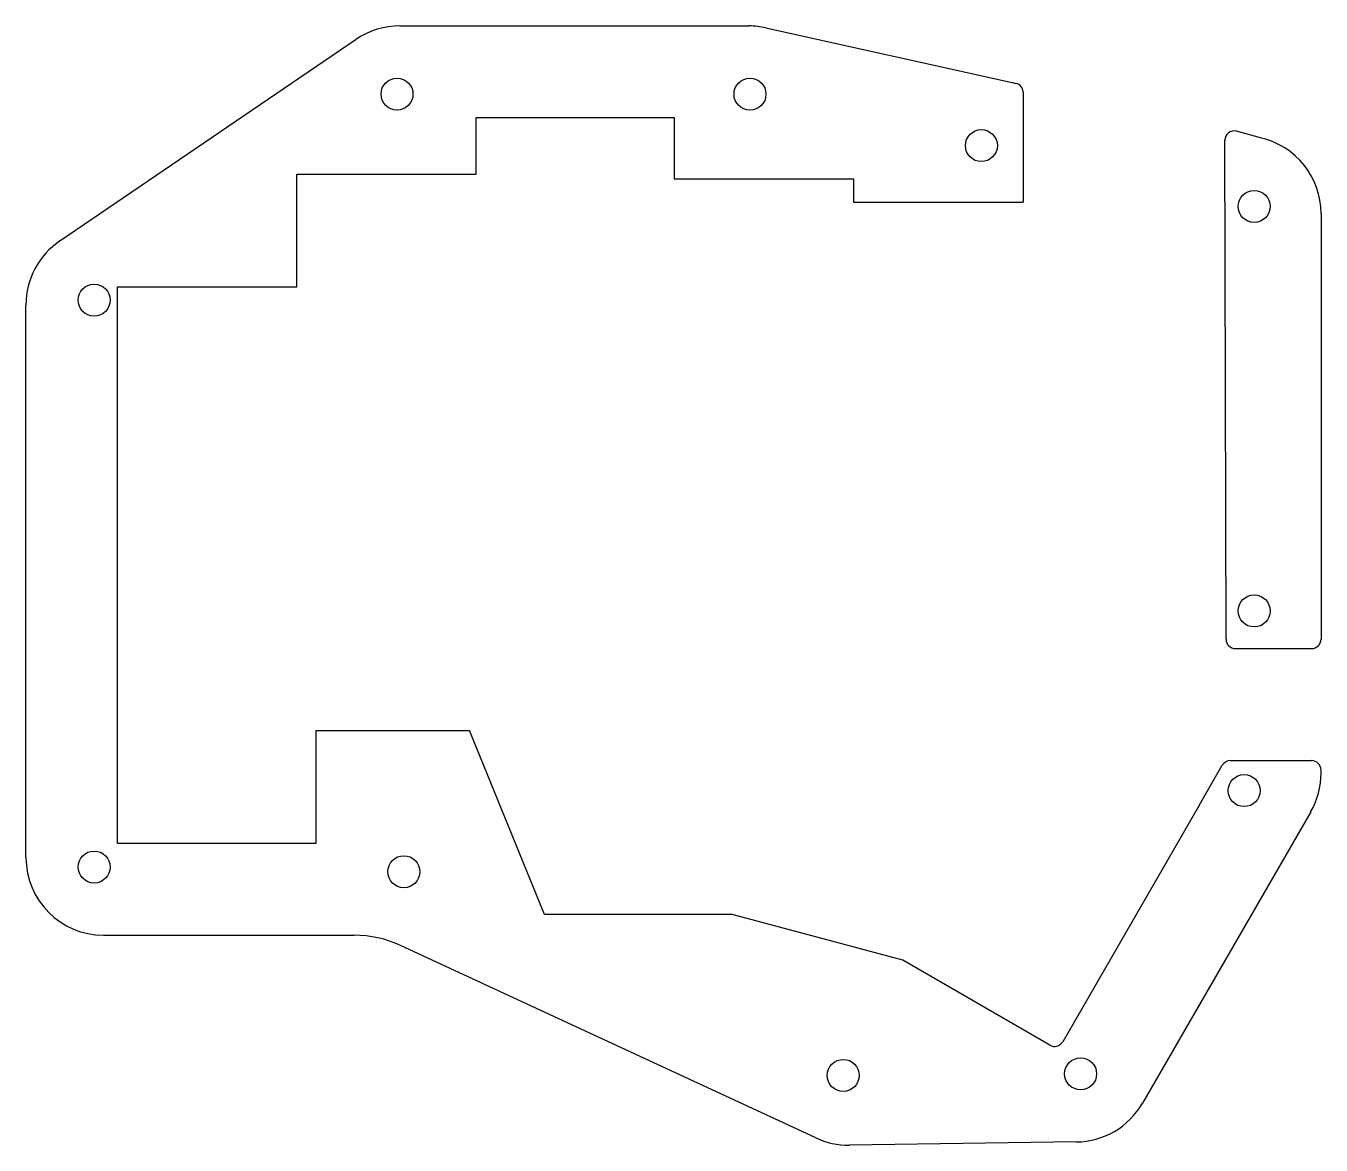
# Model space of a CAD drawing. Header units: millimetres. Extents: x -58 to 79, y -80 to 39.
import ezdxf

# ---------------------------------------------------------------- set-up
doc = ezdxf.new("R2010")
doc.units = ezdxf.units.MM
doc.layers.get('0').update_dxf_attribs({"linetype": 'CONTINUOUS'})

msp = doc.modelspace()

# ---------------------------------------------------------------- linework, layer by layer
for p, q in [((-18.62, 39.33), (18.48, 39.32)), ((20.28, 39.13), (46.46, 33.3)), ((-54.76, 16.47), (-23.26, 37.9)), ((46.46, 33.3), (46.84, 33.21)), ((47.63, 32.24), (47.63, 20.58)), ((-10.53, 23.58), (-10.53, 29.58)), ((-10.53, 29.58), (10.53, 29.58)), ((10.53, 29.58), (10.53, 23.08)), ((72.84, 27.42), (70.29, 28.15)), ((69.19, -25.86), (69.07, 27.26)), ((-29.58, 23.58), (-10.53, 23.58)), ((-29.58, 11.58), (-29.58, 23.58)), ((10.53, 23.08), (29.58, 23.08)), ((29.58, 23.08), (29.58, 20.58)), ((29.58, 20.58), (47.63, 20.58)), ((79.29, 19.37), (79.29, -25.86)), ((-48.63, -47.58), (-48.63, 11.58)), ((-48.63, 11.58), (-29.58, 11.58)), ((-58.37, -49.08), (-58.37, 9.65)), ((70.19, -26.86), (78.29, -26.86)), ((-27.57, -35.58), (-27.57, -47.58)), ((-27.57, -35.58), (-11.24, -35.58)), ((-3.24, -55.13), (-11.24, -35.58)), ((66.36, -43.47), (68.79, -39.27)), ((69.65, -38.77), (78.29, -38.77)), ((79.29, -40.1), (79.29, -39.77)), ((66.36, -43.47), (51.83, -68.65)), ((78.19, -44.22), (60.31, -75.19)), ((-27.57, -47.58), (-48.63, -47.58)), ((16.68, -55.13), (-3.24, -55.13)), ((34.83, -59.99), (16.68, -55.13)), ((-50.12, -57.33), (-23.49, -57.33)), ((25.59, -78.87), (-18.55, -58.41)), ((50.46, -69.01), (34.83, -59.99)), ((53.27, -79.31), (29.17, -79.64))]:
    msp.add_line(p, q)
for centre in [(-18.93, 32.08), (18.59, 32.07), (43.18, 26.6), (72.18, 20.14), (-51.12, 10.18), (72.18, -22.86), (71.12, -41.96), (-51.12, -50.08), (-18.21, -50.58), (28.5, -72.23), (53.73, -72.07)]:
    msp.add_circle(centre, 1.7)
for centre, radius, start, end in [((-18.62, 31.08), 8.25, 89.9952, 124.2197), ((18.48, 31.07), 8.25, 77.4483, 89.9952), ((46.63, 32.24), 1, 0, 77.4483), ((70.07, 27.17), 1, 77.4483, 180.1281), ((71.04, 19.37), 8.25, 0, 77.4483), ((-50.12, 9.65), 8.25, 124.2197, 180), ((70.19, -25.86), 1, 180.1281, 270), ((78.29, -25.86), 1, 270, 360), ((69.65, -39.77), 1, 90, 150), ((78.29, -39.77), 1, 0, 90), ((71.04, -40.1), 8.25, -30.0054, 0), ((-50.12, -49.08), 8.25, 180, 270), ((-23.49, -69.08), 11.75, 65.1286, 90), ((50.96, -68.15), 1, 240, 330), ((53.16, -71.06), 8.25, 270.7808, 329.9946), ((29.06, -71.39), 8.25, 245.1286, 270.7808)]:
    msp.add_arc(centre, radius, start, end)

doc.saveas('drawing.dxf')
